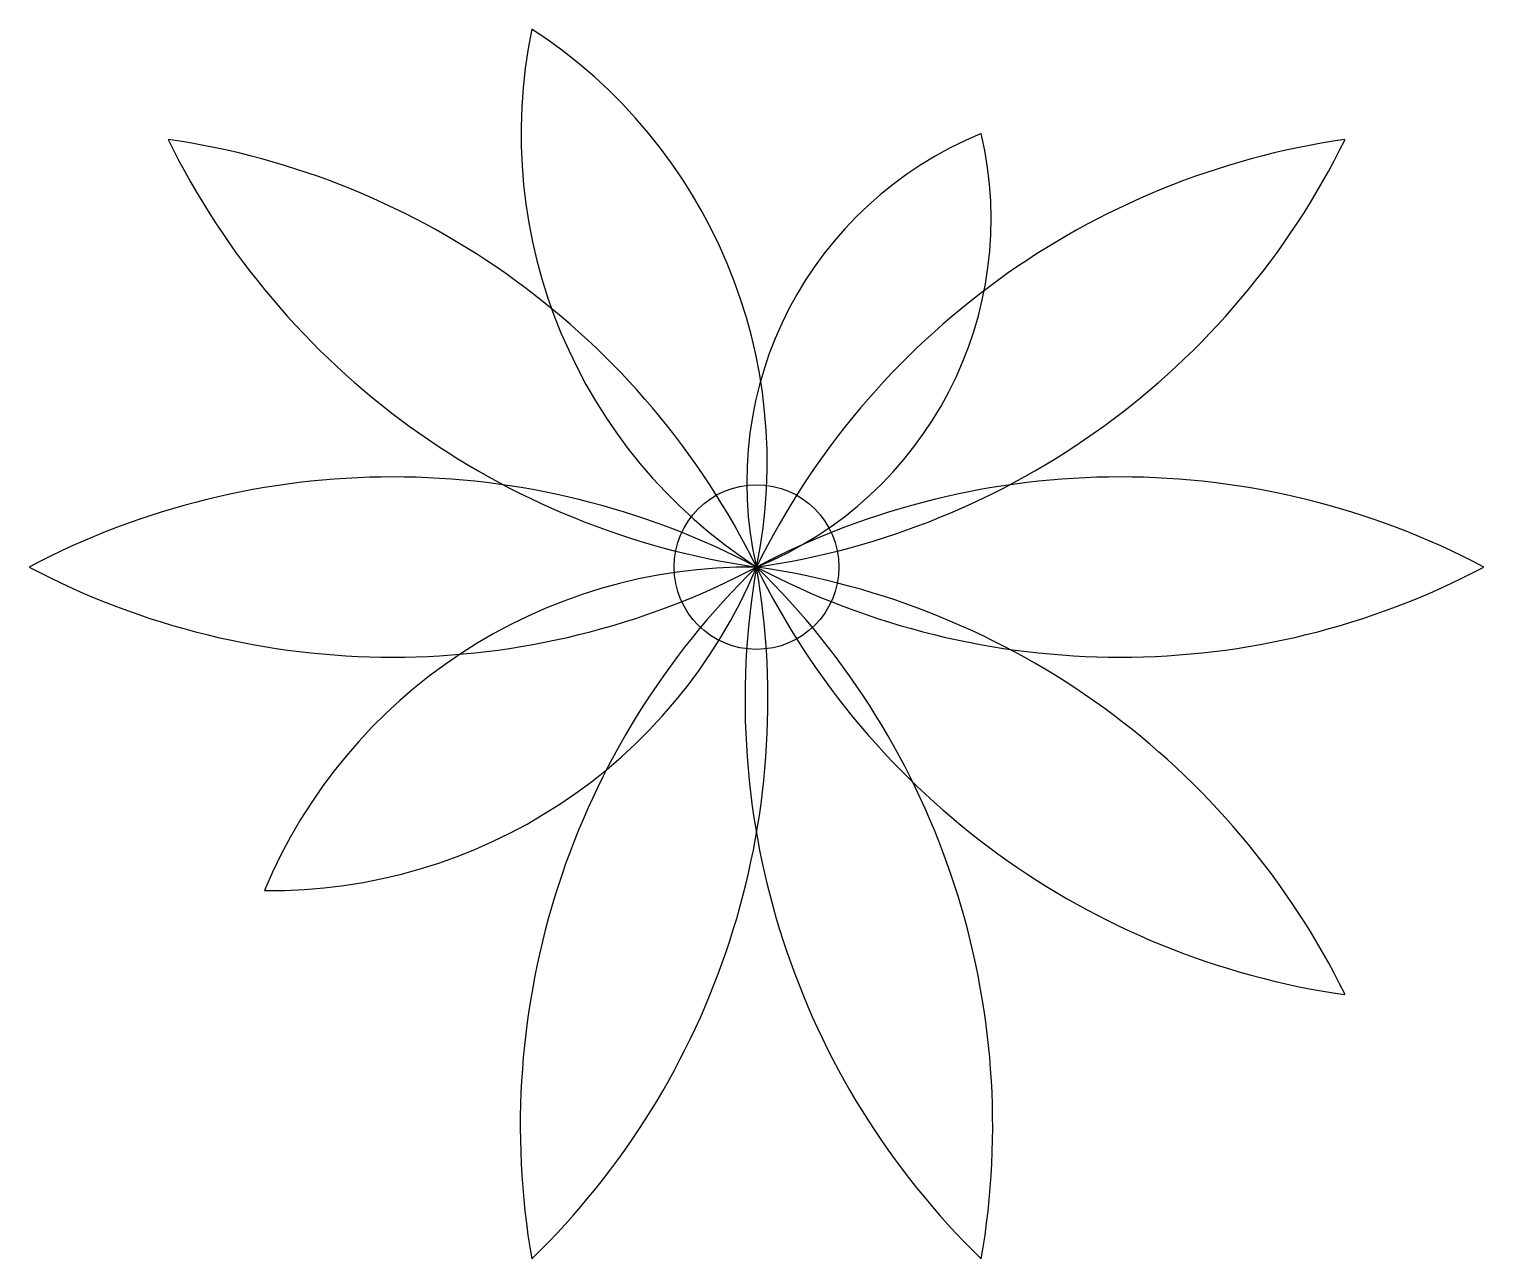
# Model space of a CAD drawing. Extents: x -5.82 to -3.17, y 0.3 to 2.54.
import ezdxf

# ---------------------------------------------------------------- set-up
doc = ezdxf.new("R2010")
doc.units = 0
doc.header["$LTSCALE"] = 10
doc.layers.get('0').update_dxf_attribs({"linetype": 'CONTINUOUS'})

msp = doc.modelspace()

# ---------------------------------------------------------------- linework, layer by layer
at = {"color": 0}
msp.add_circle((-4.4921, 1.5633), 0.15, dxfattribs=at)
for centre, radius, start, end in [((-3.9797, 2.353), 0.9414, 168.3354, 237.021), ((-5.4141, 1.7536), 0.9414, 348.3354, 57.021), ((-5.7662, 0.9369), 1.4198, 26.1797, 81.8203), ((-4.2901, 2.9686), 1.4198, 206.1797, 261.8203), ((-3.8252, 1.7184), 0.6847, 112.0807, 193.094), ((-4.7495, 2.1978), 0.6847, 292.0807, 13.094), ((-4.6941, 2.9686), 1.4198, 278.1797, 333.8203), ((-3.218, 0.9369), 1.4198, 98.1797, 153.8203), ((-5.1547, 0.3077), 1.4198, 62.1797, 117.8203), ((-3.8295, 0.3077), 1.4198, 62.1797, 117.8203), ((-5.1547, 2.819), 1.4198, 242.1797, 297.8203), ((-4.5039, 0.6048), 0.9586, 89.2978, 157.3431), ((-5.3768, 1.9326), 0.9586, 269.2978, 337.3431), ((-3.5027, 0.5451), 1.4198, 134.1797, 189.8203), ((-5.8911, 1.3212), 1.4198, 314.1797, 9.8203), ((-3.0932, 1.3212), 1.4198, 170.1797, 225.8203), ((-3.218, 2.1897), 1.4198, 206.1797, 261.8203), ((-4.6941, 0.158), 1.4198, 26.1797, 81.8203), ((-5.4816, 0.5451), 1.4198, 350.1797, 45.8203), ((-3.8295, 2.819), 1.4198, 242.1797, 297.8203)]:
    msp.add_arc(centre, radius, start, end, dxfattribs=at)

doc.saveas('drawing.dxf')
